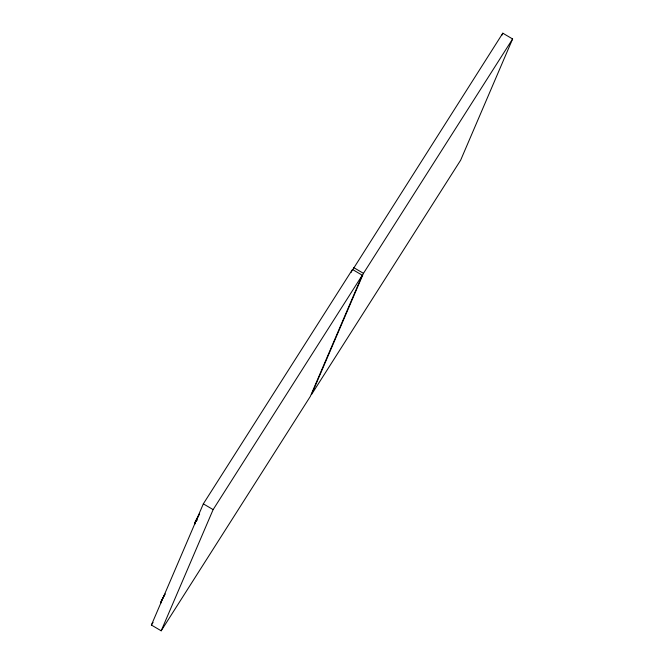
<?xml version="1.0" encoding="UTF-8"?>
<svg xmlns="http://www.w3.org/2000/svg" width="664" height="664" viewBox="0 0 664 664"><rect width="100%" height="100%" fill="white"/><g stroke="black" fill="none" stroke-linecap="round" stroke-linejoin="round"><path stroke-width="1" d="M151.392 625.04L203.333 503.851L352.476 269.476L362.262 275.228L310.329 396.416L161.186 630.8L151.392 625.04L153.06 622.417M161.186 630.8L213.127 509.612L362.262 275.228M351.256 272.315L352.069 270.422M352.866 269.476L502.814 33.2L512.608 38.96L460.667 160.148L311.524 394.524L363.465 273.344L512.608 38.96M502.009 35.092L502.814 33.2M163.493 597.002L162.398 599.053A10.333 0.689 -59.5 0 0 161.12 602.514M198.702 515.554L196.32 519.895A10.333 0.689 -59.5 0 0 194.984 522.759M163.925 596.239L164.78 594.712M199.607 513.911L196.851 518.783A10.956 0.73 -59.5 0 0 194.535 523.987L194.884 523.771M165.203 593.906L162.929 597.94A10.956 0.73 -59.5 0 0 160.613 603.136L160.962 602.92M353.671 267.584L363.465 273.344M203.333 503.851L213.127 509.612M197.009 519.837A10.956 0.73 -59.5 0 0 196.32 521.174A11.08 0.739 -59.5 0 1 197.009 519.854M195.166 523.805A11.08 0.739 -59.5 0 1 195.573 522.759"/></g></svg>
